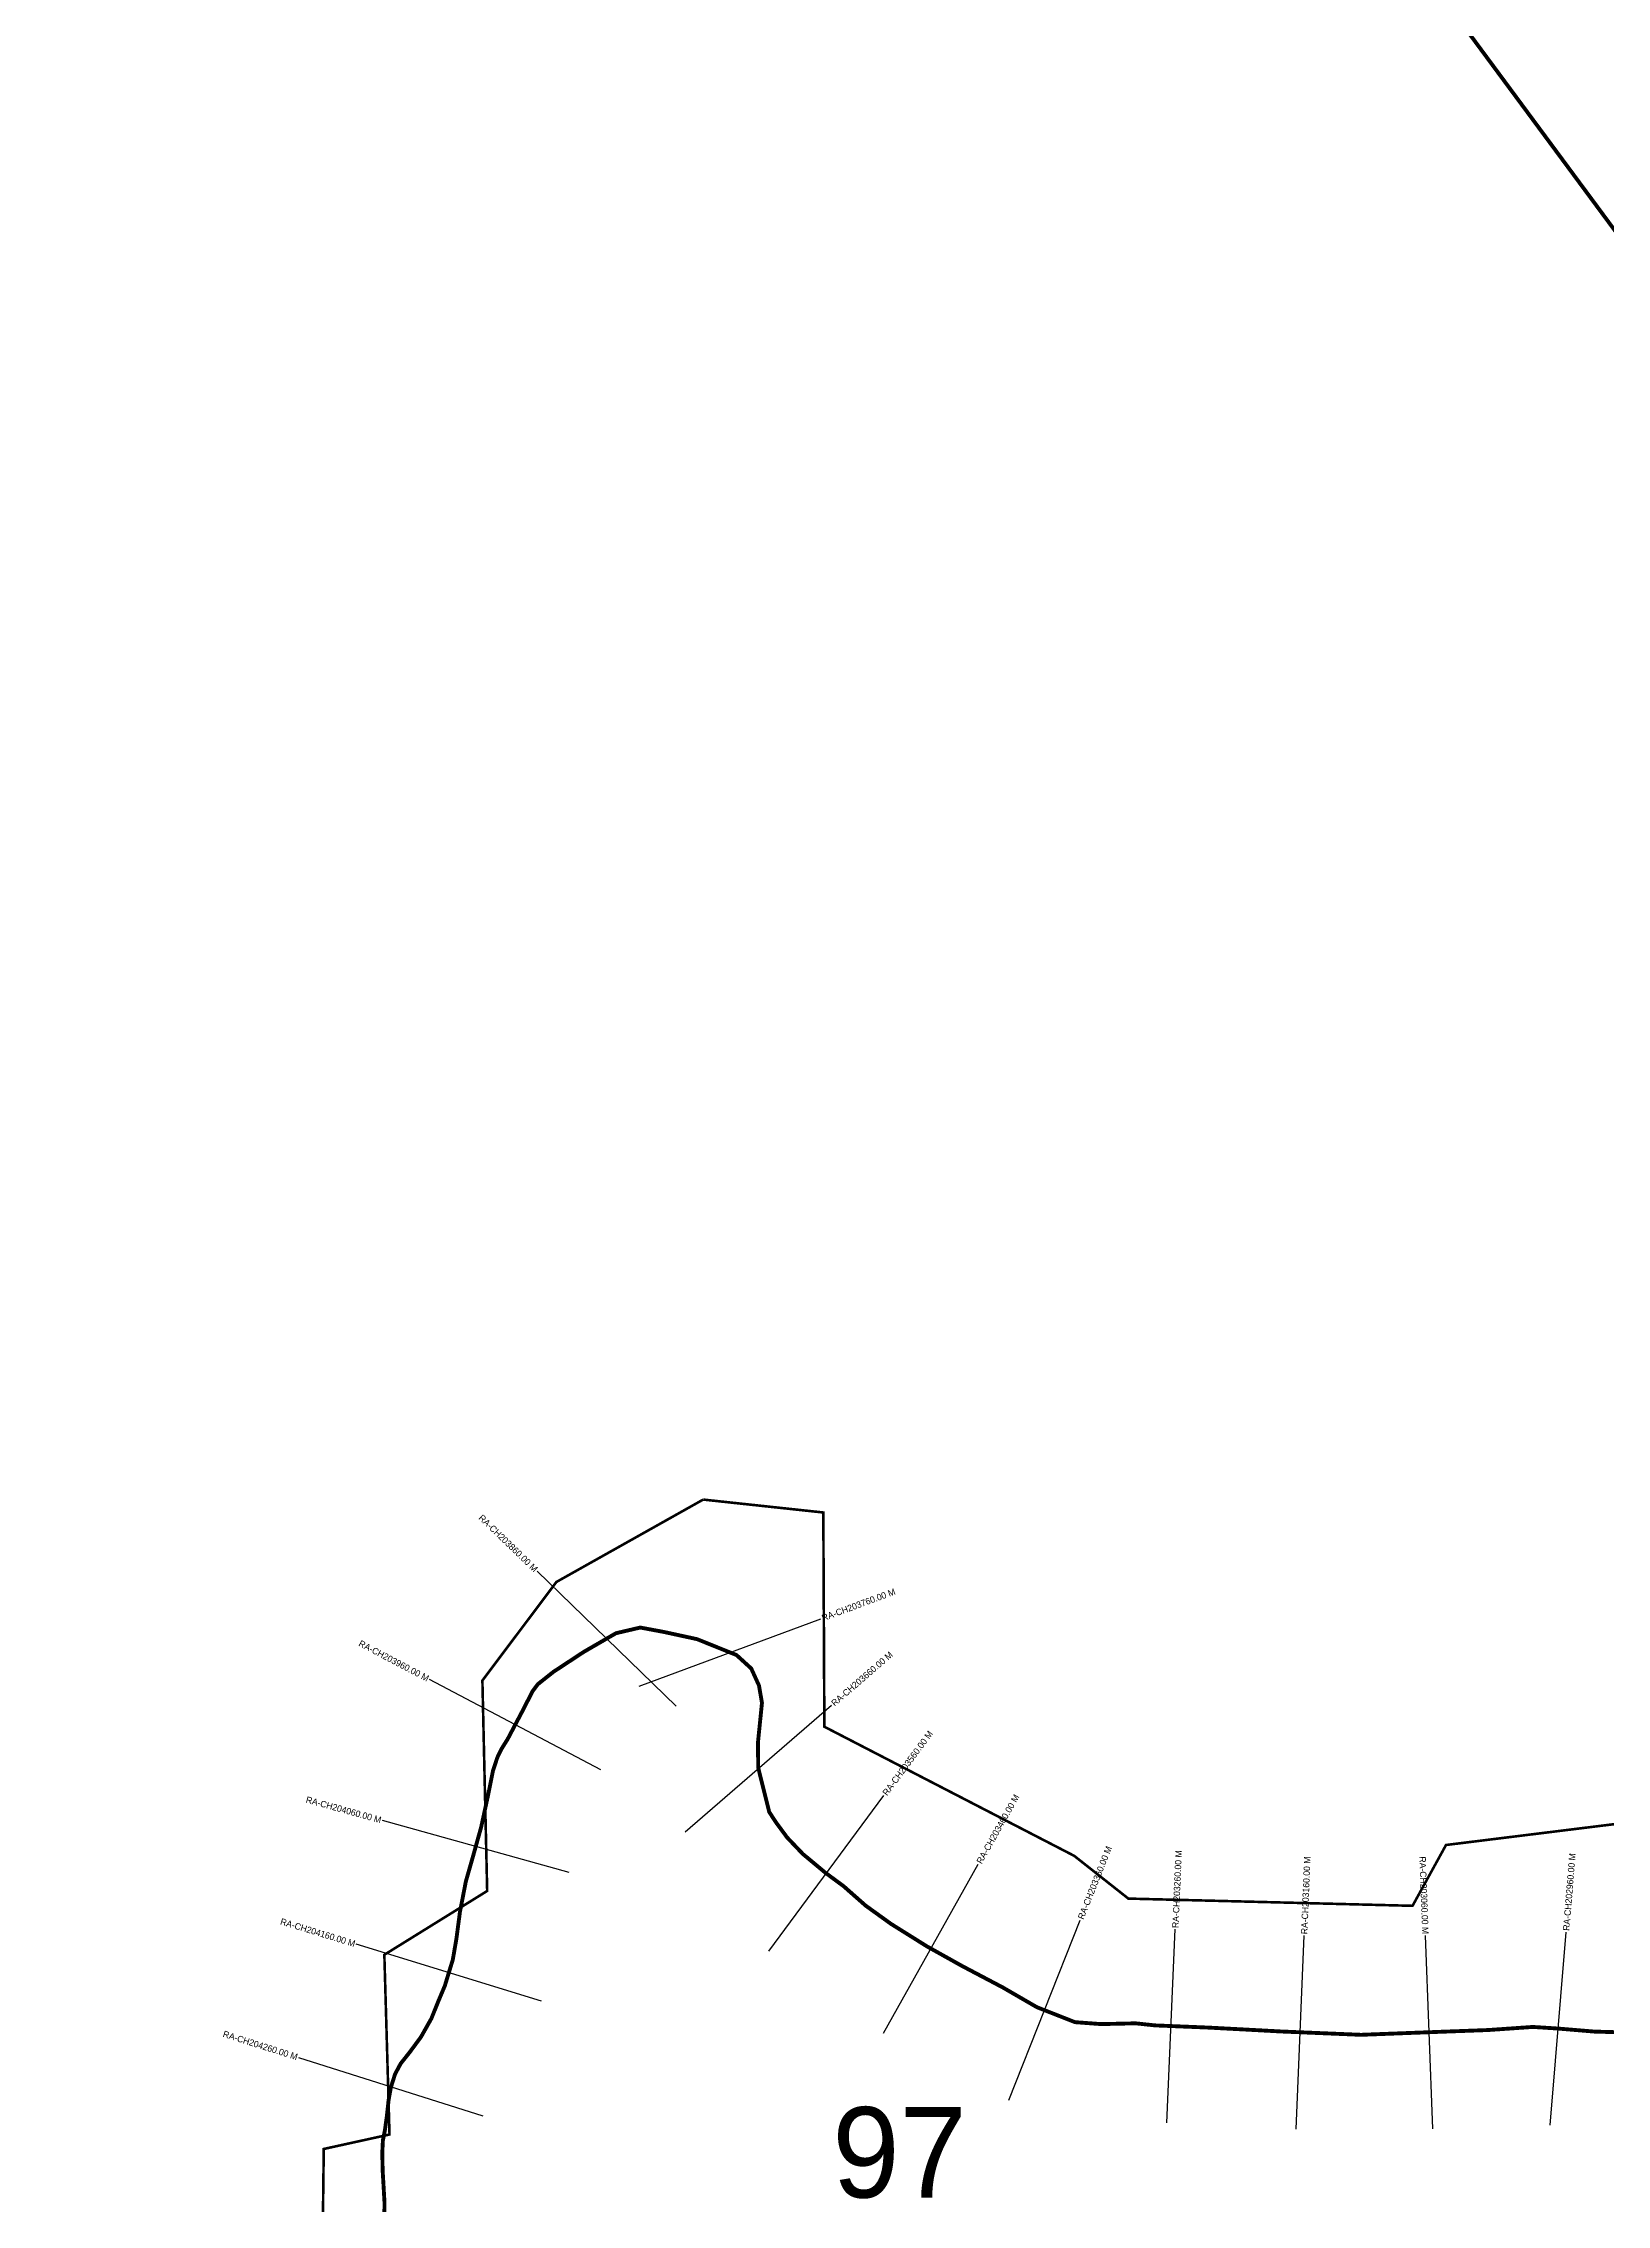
# Model space of a CAD drawing. Header units: metres. Extents: x 269105 to 277457, y 2078814 to 2090619.
# Drawn here: x 275053 to 276263, y 2080091 to 2081765 of the extents above; entities that cross this region are included whole.
import ezdxf
from ezdxf.enums import TextEntityAlignment as Align

# ---------------------------------------------------------------- set-up
doc = ezdxf.new("R2010")
doc.units = ezdxf.units.M
for name, color, linetype in [('CS', 134, 'Continuous'), ('CSMark', 210, 'Continuous'), ('NATURALLY PROTECTED', 3, 'Continuous')]:
    doc.layers.add(name, color=color, linetype=linetype)

msp = doc.modelspace()

# ---------------------------------------------------------------- linework, layer by layer
at = {"color": 6, "const_width": 2}
for points in [[(275269.4, 2080060.2), (275270.3, 2080134.3), (275321.2, 2080145.5), (275317.2, 2080284.7), (275396.8, 2080334.1), (275393.1, 2080497.1), (275450.4, 2080573.4), (275564, 2080637.2)], [(275564, 2080637.2), (275657, 2080627.2), (275657.8, 2080461.3), (275851.2, 2080361.3), (275893.1, 2080328.2), (276113.1, 2080322.6), (276139, 2080369.7), (276291.5, 2080388.6)]]:
    msp.add_lwpolyline(points, dxfattribs=at)
at = {"layer": 'CS'}
for p, q in [((275543.1, 2080477.3), (275435.4, 2080581.7)), ((275514.4, 2080492.8), (275655.1, 2080544.9)), ((275484.8, 2080427.9), (275352.1, 2080497.8)), ((275550.1, 2080379.8), (275663.4, 2080478.1)), ((275614.7, 2080287.4), (275703.8, 2080408.1)), ((275460.2, 2080348.3), (275315.7, 2080388.6)), ((275703.6, 2080224.1), (275776.9, 2080354.9)), ((275800.5, 2080172.1), (275855.8, 2080311.6)), ((275438.8, 2080248.8), (275295.4, 2080292.8)), ((275923, 2080154.6), (275929.4, 2080304.4)), ((276023, 2080149.7), (276029.1, 2080299.6)), ((276128.8, 2080149.8), (276123.1, 2080299.7)), ((276219.7, 2080152.8), (276231.9, 2080302.3)), ((275393.8, 2080159.6), (275250.9, 2080205))]:
    msp.add_line(p, q, dxfattribs=at)
at = {"layer": 'NATURALLY PROTECTED', "const_width": 3, "flags": 128}
for points in [[(269635.4, 2090596.9), (277166.2, 2080406.9)], [(276282.5, 2080224.4), (276254, 2080225.2), (276225.1, 2080227.6), (276206.2, 2080228.8), (276171.6, 2080226.4), (276133.5, 2080225), (276073.2, 2080222.7), (276011.1, 2080225.3), (275990.8, 2080226.4), (275955.1, 2080228.3), (275913.7, 2080230), (275898.8, 2080231.6), (275872, 2080231), (275851.8, 2080232.5), (275822.3, 2080244.1), (275795.7, 2080259.5), (275764.4, 2080276), (275737.2, 2080291.2), (275709.4, 2080308.6), (275689.7, 2080322.8), (275672.7, 2080337.8), (275659, 2080347.9), (275641.2, 2080362.7), (275629, 2080375.5), (275620.3, 2080387.3), (275615.1, 2080395.3), (275606.6, 2080429.6), (275606.4, 2080448.9), (275609.5, 2080479.8), (275607.2, 2080493.2), (275601.2, 2080506.4), (275589.8, 2080516.8), (275559.3, 2080529.1), (275533.5, 2080534.7), (275515.3, 2080538.1), (275496.5, 2080533.7), (275471.5, 2080519.2), (275448.1, 2080503.8), (275436, 2080494.2), (275431.8, 2080488.6), (275425.7, 2080476.5), (275412.7, 2080451.8), (275407.7, 2080443.8), (275404.6, 2080437.3), (275401.3, 2080427.2), (275397.5, 2080408.2), (275392.1, 2080383.4), (275385.7, 2080360.4), (275380.3, 2080341.5), (275375.7, 2080317.7), (275373, 2080297.2), (275370.2, 2080280.9), (275364, 2080260.6), (275359.2, 2080249.2), (275353.6, 2080235.3), (275345.6, 2080221.1), (275336.9, 2080209.3), (275329.9, 2080200.5), (275325.5, 2080192.3), (275322.3, 2080182.1), (275320.5, 2080172.2), (275319.1, 2080159.4), (275317.6, 2080148.6), (275316.1, 2080141.1), (275315.6, 2080131.4), (275315.9, 2080117.5), (275317.3, 2080093.3), (275317.2, 2080073.2)]]:
    msp.add_lwpolyline(points, dxfattribs=at)

# ---------------------------------------------------------------- texts
at = {"insert": (275664, 2080166.7), "char_height": 70, "attachment_point": 1}
msp.add_mtext_dynamic_manual_height_columns('97', width=95.172, gutter_width=1, heights=[0], dxfattribs=at)
at = {"layer": 'CSMark'}
for s, rotation, p in [('RA-CH203860.00 M', 315.8951, (275434.7, 2080582.4)), ('RA-CH203960.00 M', 332.2092, (275351.2, 2080498.3)), ('RA-CH204060.00 M', 344.405, (275314.7, 2080388.9)), ('RA-CH203060.00 M', 272.1731, (276123.1, 2080300.7)), ('RA-CH204160.00 M', 342.9597, (275294.5, 2080293.1)), ('RA-CH204260.00 M', 342.3605, (275249.9, 2080205.4))]:
    msp.add_text(s, height=5, rotation=rotation, dxfattribs=at).set_placement(p, align=Align.MIDDLE_RIGHT)
for s, rotation, p in [('RA-CH203760.00 M', 20.36, (275656, 2080545.3)), ('RA-CH203660.00 M', 40.909, (275664.2, 2080478.7)), ('RA-CH203560.00 M', 53.5433, (275704.4, 2080408.9)), ('RA-CH203460.00 M', 60.7456, (275777.4, 2080355.8)), ('RA-CH203360.00 M', 68.386, (275856.1, 2080312.5)), ('RA-CH203260.00 M', 87.5324, (275929.5, 2080305.4)), ('RA-CH203160.00 M', 87.6607, (276029.2, 2080300.6)), ('RA-CH202960.00 M', 85.3206, (276232, 2080303.3))]:
    msp.add_text(s, height=5, rotation=rotation, dxfattribs=at).set_placement(p, align=Align.MIDDLE_LEFT)

doc.saveas('drawing.dxf')
